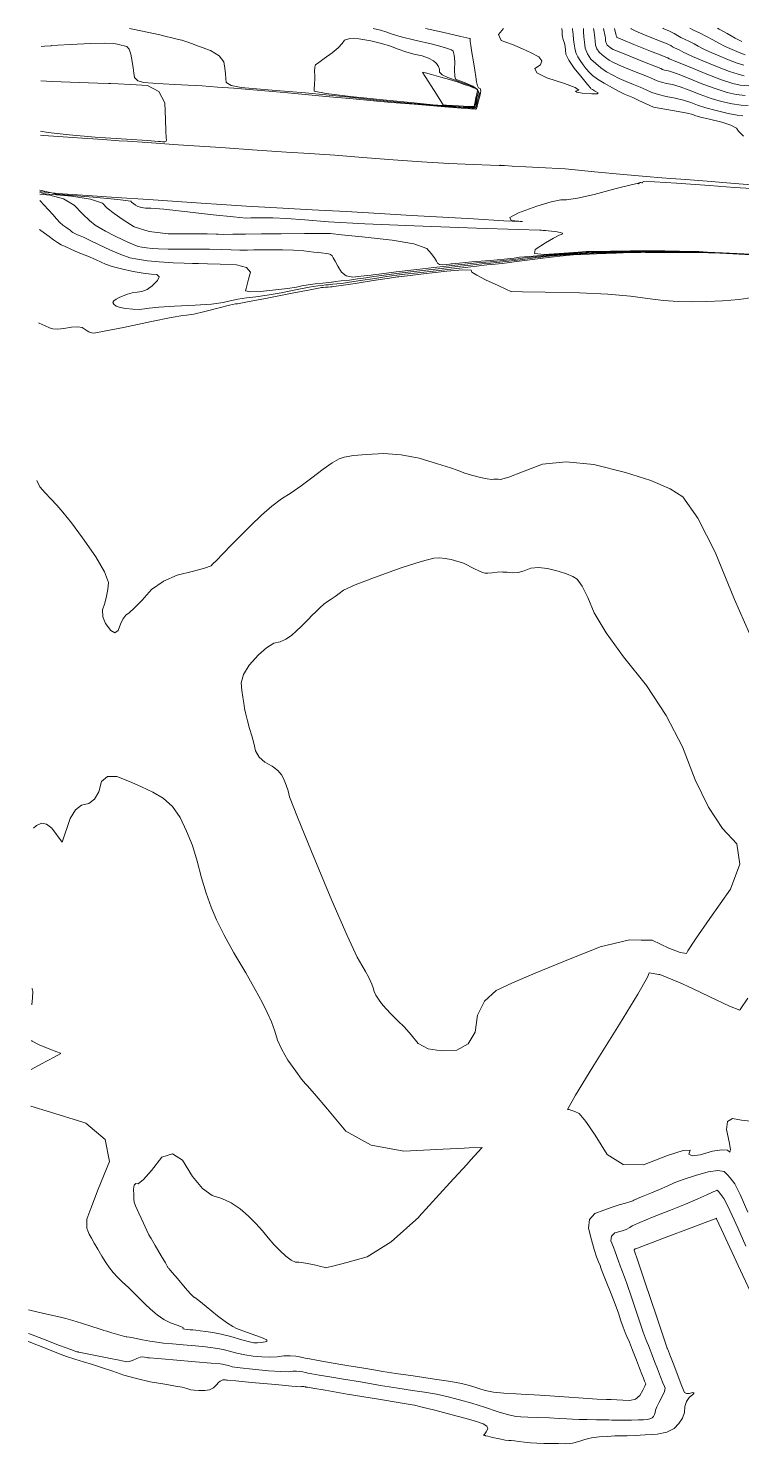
# Model space of a CAD drawing. Header units: inches. Extents: x 1337389 to 1347141, y 407035 to 414577.
# Drawn here: x 1337449 to 1338255, y 412973 to 414573 of the extents above; entities that cross this region are included whole.
import ezdxf

# ---------------------------------------------------------------- set-up
doc = ezdxf.new("R2010")
doc.units = ezdxf.units.IN
doc.header["$MEASUREMENT"] = 0
doc.layers.add('Topo', color=7, linetype='Continuous', lineweight=15, true_color=0x459900)

msp = doc.modelspace()

# ---------------------------------------------------------------- linework, layer by layer
at = {"layer": 'Topo'}
for p, q in [((1337475.1408, 414387.1949, 760), (1337462.1901, 414390.3666, 760)), ((1337510.832, 413336.3779, 730), (1337510.7669, 413336.3981, 730))]:
    msp.add_line(p, q, dxfattribs=at)
for points, elevation in [([(1337463.817, 414552.5324), (1337467.4869, 414552.851), (1337474.9836, 414553.5228), (1337474.9901, 414553.5629), (1337475.0128, 414553.5991), (1337475.0579, 414553.627), (1337475.126, 414553.6461), (1337475.2148, 414553.6551), (1337482.531, 414554.0281), (1337497.0718, 414554.7661), (1337518.8391, 414555.867), (1337534.8841, 414556.298), (1337545.206, 414556.0579), (1337549.8051, 414555.147), (1337553.897, 414554.276), (1337557.4843, 414553.4438), (1337560.563, 414552.6501), (1337563.102, 414549.4329), (1337565.0991, 414543.792), (1337566.5537, 414535.7269), (1337567.703, 414528.667), (1337568.5451, 414522.6121), (1337569.0801, 414517.562), (1337572.8169, 414513.9751), (1337579.7561, 414511.852), (1337589.8981, 414511.194), (1337601.6, 414510.503), (1337614.861, 414509.7789), (1337629.683, 414509.0243), (1337645.692, 414508.0341), (1337662.8859, 414506.808), (1337681.267, 414505.3461), (1337707.7902, 414503.0968), (1337742.453, 414500.061), (1337785.2581, 414496.2371), (1337816.3001, 414493.425), (1337835.582, 414491.627), (1337843.101, 414490.8408), (1337859.6161, 414489.3908), (1337885.1268, 414487.2783), (1337919.6329, 414484.5011), (1337942.7619, 414482.644), (1337954.5159, 414481.705), (1337954.8921, 414481.686), (1337955.2387, 414481.9651), (1337955.5561, 414482.5439), (1337955.8441, 414483.4219), (1337956.0469, 414484.06), (1337956.1659, 414484.457), (1337956.1989, 414484.6129), (1337956.8269, 414486.896), (1337958.0469, 414491.304), (1337959.8611, 414497.8388), (1337960.4637, 414502.4421), (1337959.857, 414505.1139), (1337958.039, 414505.8541), (1337956.5809, 414508.319), (1337955.4829, 414512.5079), (1337954.7458, 414518.421), (1337953.6379, 414525.9762), (1337952.16, 414535.1729), (1337950.311, 414546.0109), (1337949.0839, 414553.7071), (1337948.477, 414558.2621), (1337948.492, 414559.674), (1337948.4309, 414560.6831), (1337948.296, 414561.288), (1337948.086, 414561.4899), (1337937.748, 414563.9517), (1337917.2821, 414568.6731), (1337898.1316, 414573.0429)], 770), ([(1337563.3345, 414572.9011), (1337567.1039, 414572.173), (1337585.291, 414568.5241), (1337597.9131, 414565.812), (1337604.9702, 414564.0389), (1337611.438, 414562.4231), (1337617.3169, 414560.966), (1337622.6067, 414559.6672), (1337630.6829, 414557.067), (1337641.545, 414553.1679), (1337655.1931, 414547.968), (1337664.6841, 414542.05), (1337670.018, 414535.413), (1337671.1949, 414528.0578), (1337672.0179, 414521.699), (1337672.4849, 414516.338), (1337672.5961, 414511.9729), (1337678.3739, 414508.6101), (1337689.8171, 414506.2479), (1337706.9262, 414504.888), (1337724.7171, 414503.4109), (1337743.188, 414501.8161), (1337762.341, 414500.105), (1337785.2629, 414497.9029), (1337811.953, 414495.2101), (1337842.411, 414492.0258), (1337870.356, 414489.2889), (1337895.7858, 414486.999), (1337918.7021, 414485.1542), (1337935.401, 414483.8521), (1337945.8849, 414483.09), (1337950.1519, 414482.8691), (1337953.067, 414482.9379), (1337954.6299, 414483.2938), (1337954.8411, 414483.9399), (1337955.1081, 414484.952), (1337955.4299, 414486.3299), (1337955.8081, 414488.0739), (1337956.5051, 414490.8408), (1337957.522, 414494.633), (1337958.8581, 414499.4471), (1337956.8479, 414503.8389), (1337951.4912, 414507.8081), (1337942.7882, 414511.354), (1337936.619, 414513.843), (1337932.9851, 414515.275), (1337931.8861, 414515.6501), (1337931.1871, 414519.177), (1337930.8869, 414525.8561), (1337930.9881, 414535.6879), (1337930.4541, 414542.8199), (1337929.2851, 414547.254), (1337927.4812, 414548.9879), (1337919.6309, 414551.6621), (1337905.7329, 414555.274), (1337885.789, 414559.8249), (1337870.591, 414563.6131), (1337860.139, 414566.6381), (1337854.434, 414568.9009), (1337846.9619, 414571.1), (1337838.6592, 414573.0177)], 765), ([(1338052.0944, 414573.1081), (1338052.3, 414569.54), (1338052.5789, 414565.704), (1338052.7959, 414563.9659), (1338053.2749, 414561.8062), (1338054.017, 414559.2242), (1338055.021, 414556.2199), (1338055.8019, 414552.6548), (1338056.3589, 414548.5278), (1338056.692, 414543.8401), (1338059.918, 414537.0551), (1338066.0351, 414528.1749), (1338075.0442, 414517.1988), (1338081.1589, 414509.7208), (1338084.3788, 414505.7419), (1338084.7053, 414505.2611), (1338084.9459, 414504.9191), (1338085.1011, 414504.714), (1338085.171, 414504.6479), (1338086.509, 414503.8741), (1338089.116, 414502.392), (1338092.9908, 414500.2021), (1338091.9171, 414499.08), (1338085.8931, 414499.026), (1338074.919, 414500.0389), (1338068.8331, 414501.0819), (1338067.6329, 414502.1541), (1338071.3201, 414503.2562), (1338067.104, 414506.1341), (1338054.987, 414510.7879), (1338034.9671, 414517.2182), (1338023.7919, 414522.8933), (1338021.4631, 414527.8111), (1338027.98, 414531.972), (1338029.4799, 414536.2991), (1338025.9641, 414540.7891), (1338017.431, 414545.4432), (1338007.5349, 414550.1143), (1337996.2739, 414554.8009), (1337983.649, 414559.5049), (1337980.574, 414566.025), (1337986.0529, 414573.0801)], 770), ([(1338257.237, 414451.202), (1338251.574, 414457.0661), (1338249.2501, 414460.3641), (1338243.03, 414463.6659), (1338232.916, 414466.9701), (1338218.9059, 414470.2759), (1338208.7402, 414472.8179), (1338202.4179, 414474.5941), (1338199.9391, 414475.604), (1338193.6579, 414477.0891), (1338183.5761, 414479.049), (1338155.809, 414483.9172), (1338139.156, 414491.6999), (1338132.254, 414494.8301), (1338126.776, 414497.1971), (1338122.722, 414498.8031), (1338116.893, 414501.6389), (1338109.2899, 414505.7071), (1338099.9119, 414511.007), (1338092.4391, 414515.7031), (1338086.8722, 414519.798), (1338083.209, 414523.2909), (1338079.6309, 414527.2929), (1338076.137, 414531.805), (1338072.7262, 414536.828), (1338070.147, 414541.0891), (1338068.3989, 414544.5909), (1338067.4829, 414547.3311), (1338066.653, 414550.918), (1338065.9081, 414555.3501), (1338065.249, 414560.6291), (1338064.7041, 414566.261), (1338064.2709, 414572.246), (1338064.2272, 414573.1133)], 775), ([(1338256.648, 414474.2559), (1338250.024, 414475.039), (1338239.9419, 414477.028), (1338226.4031, 414480.2241), (1338214.9001, 414483.364), (1338205.4331, 414486.449), (1338198.0019, 414489.478), (1338189.6231, 414492.0982), (1338180.297, 414494.309), (1338170.024, 414496.1101), (1338161.121, 414498.27), (1338153.589, 414500.7901), (1338147.427, 414503.67), (1338140.5611, 414506.6829), (1338132.991, 414509.8272), (1338124.716, 414513.1049), (1338116.909, 414516.5841), (1338109.57, 414520.2652), (1338102.698, 414524.147), (1338096.2922, 414528.4759), (1338090.3507, 414533.2519), (1338084.8751, 414538.4742), (1338080.938, 414544.253), (1338078.5391, 414550.5877), (1338077.6789, 414557.481), (1338077.0271, 414563.623), (1338076.5851, 414569.0169), (1338076.3784, 414573.1184)], 780), ([(1338262.7848, 414485.747), (1338254.5282, 414486.1), (1338244.486, 414487.6729), (1338232.659, 414490.4642), (1338220.6469, 414494.0081), (1338208.4491, 414498.304), (1338196.0661, 414503.3521), (1338185.5891, 414507.1071), (1338177.0188, 414509.5681), (1338170.3549, 414510.7369), (1338164.5802, 414512.1379), (1338159.6941, 414513.7732), (1338155.6979, 414515.6408), (1338148.8681, 414518.5359), (1338139.2047, 414522.4578), (1338126.71, 414527.4069), (1338116.9239, 414531.5279), (1338109.8491, 414534.822), (1338105.4851, 414537.2879), (1338101.4159, 414540.0379), (1338097.642, 414543.071), (1338094.1639, 414546.3881), (1338091.6628, 414550.058), (1338090.14, 414554.0831), (1338089.5931, 414558.4599), (1338089.1789, 414562.3618), (1338088.898, 414565.788), (1338088.7501, 414568.7371), (1338087.8525, 414573.1233)], 785), ([(1338259.0332, 414497.161), (1338249.0299, 414498.3169), (1338238.9151, 414500.7041), (1338226.393, 414504.6521), (1338211.465, 414510.1589), (1338194.1289, 414517.2261), (1338181.5539, 414522.1158), (1338173.7401, 414524.828), (1338170.686, 414525.364), (1338168.0389, 414526.006), (1338165.8, 414526.7551), (1338163.969, 414527.611), (1338157.175, 414530.389), (1338145.42, 414535.0878), (1338128.703, 414541.7092), (1338116.9391, 414546.4719), (1338110.129, 414549.3791), (1338108.2709, 414550.429), (1338106.539, 414551.5988), (1338104.9329, 414552.8898), (1338103.453, 414554.302), (1338102.389, 414555.864), (1338101.7401, 414557.577), (1338101.5071, 414559.44), (1338101.331, 414561.1011), (1338101.212, 414562.559), (1338101.1479, 414563.8139), (1338099.0149, 414573.128)], 790), ([(1338263.3019, 414508.191), (1338253.5739, 414508.961), (1338245.171, 414510.9451), (1338232.6121, 414515.103), (1338215.8977, 414521.4362), (1338195.028, 414529.9441), (1338181.003, 414535.68), (1338173.823, 414538.643), (1338173.488, 414538.835), (1338173.142, 414539.0202), (1338172.786, 414539.198), (1338172.4181, 414539.3711), (1338172.0891, 414539.537), (1338171.797, 414539.6979), (1338171.543, 414539.8531), (1338165.0829, 414542.4531), (1338152.418, 414547.4971), (1338133.547, 414554.987), (1338120.8981, 414560.063), (1338114.471, 414562.726), (1338114.2651, 414562.975), (1338114.0319, 414563.4663), (1338113.771, 414564.197), (1338113.483, 414565.1699), (1338111.4682, 414573.1333)], 795), ([(1338258.118, 414519.606), (1338251.4272, 414521.185), (1338241.4269, 414524.4959), (1338228.117, 414529.5392), (1338211.4991, 414536.3128), (1338199.5841, 414541.3079), (1338192.3721, 414544.5221), (1338189.8629, 414545.9559), (1338187.2729, 414547.3428), (1338184.6011, 414548.6821), (1338181.8491, 414549.9741), (1338179.3789, 414551.222), (1338177.1932, 414552.426), (1338175.2899, 414553.587), (1338169.36, 414556.211), (1338159.403, 414560.298), (1338145.4179, 414565.8481), (1338135.7619, 414569.952), (1338130.435, 414572.6102), (1338129.9969, 414573.1411)], 800), ([(1338257.6829, 414531.425), (1338250.241, 414533.8891), (1338240.337, 414537.642), (1338227.9711, 414542.683), (1338218.166, 414546.9361), (1338210.9221, 414550.4011), (1338206.2389, 414553.0781), (1338201.404, 414555.6662), (1338196.417, 414558.165), (1338191.2789, 414560.5761), (1338186.6692, 414562.9058), (1338182.5889, 414565.1542), (1338179.0369, 414567.3201), (1338173.6361, 414569.9677), (1338166.3869, 414573.098), (1338166.2396, 414573.1565)], 805), ([(1338259.056, 414543.2819), (1338252.557, 414545.7449), (1338244.4429, 414549.052), (1338236.7469, 414552.564), (1338229.471, 414556.2802), (1338222.614, 414560.1989), (1338215.5349, 414563.9891), (1338208.2331, 414567.6491), (1338200.7089, 414571.1791), (1338196.7707, 414573.1694)], 810), ([(1338255.3291, 414558.1919), (1338248.021, 414562.1589), (1338238.989, 414567.3209), (1338229.6661, 414572.3121), (1338227.9293, 414573.1826)], 815), ([(1337463.4289, 414513.847), (1337475.946, 414513.073), (1337506.4571, 414512.07), (1337527.7269, 414511.3401), (1337539.755, 414510.8848), (1337542.5421, 414510.7038), (1337550.8091, 414510.257), (1337564.554, 414509.543), (1337583.7791, 414508.5641), (1337596.758, 414501.6883), (1337603.4911, 414488.9151), (1337603.9769, 414470.246), (1337604.456, 414457.033), (1337604.926, 414449.2759), (1337605.3892, 414446.9761), (1337604.8342, 414445.5), (1337603.2599, 414444.8479), (1337600.669, 414445.019), (1337598.6141, 414445.1559), (1337597.0949, 414445.2569), (1337596.1108, 414445.3241), (1337583.73, 414446.1792), (1337559.9519, 414447.8221), (1337524.775, 414450.2532), (1337495.3139, 414452.789), (1337471.566, 414455.4289), (1337462.8561, 414456.7544)], 775), ([(1338275.4419, 414395.4489), (1338247.4681, 414397.7528), (1338216.3971, 414400.2189), (1338192.2921, 414402.098), (1338175.154, 414403.3921), (1338164.982, 414404.0991), (1338147.23, 414405.6179), (1338121.897, 414407.9501), (1338088.9841, 414411.0951), (1338066.9829, 414413.1939), (1338055.8951, 414414.248), (1338055.7189, 414414.258), (1338048.256, 414414.657), (1338033.5041, 414415.446), (1338011.4639, 414416.6239), (1337996.0891, 414417.458), (1337987.3768, 414417.9459), (1337985.3289, 414418.0901), (1337983.8699, 414418.192), (1337982.999, 414418.2529), (1337982.717, 414418.2721), (1337982.3188, 414418.2321), (1337981.8061, 414418.1311), (1337981.1771, 414417.9699), (1337971.369, 414418.303), (1337952.3809, 414419.1299), (1337924.2139, 414420.4518), (1337893.951, 414422.2359), (1337861.5911, 414424.4829), (1337827.134, 414427.1921), (1337795.5348, 414429.5701), (1337766.7929, 414431.6161), (1337740.908, 414433.331), (1337707.56, 414435.56), (1337666.75, 414438.303), (1337618.4771, 414441.5591), (1337583.2561, 414443.9398), (1337561.0901, 414445.446), (1337551.976, 414446.076), (1337533.183, 414447.407), (1337504.712, 414449.4379), (1337466.562, 414452.171), (1337462.8114, 414452.2984)], 770), ([(1338266.3529, 414391.956), (1338247.011, 414393.3689), (1338218.751, 414395.368), (1338181.576, 414397.952), (1338156.6651, 414399.4309), (1338144.0212, 414399.8049), (1338143.6412, 414399.0731), (1338143.085, 414398.666), (1338142.3508, 414398.5831), (1338141.4411, 414398.8241), (1338140.596, 414398.7689), (1338139.817, 414398.4158), (1338139.105, 414397.767), (1338138.6481, 414397.5141), (1338138.4479, 414397.6569), (1338138.5039, 414398.1961), (1338130.227, 414396.34), (1338113.6159, 414392.0901), (1338088.672, 414385.446), (1338069.9259, 414381.117), (1338057.3781, 414379.1041), (1338051.0279, 414379.4069), (1338039.8381, 414377.0809), (1338023.807, 414372.126), (1338002.9362, 414364.5418), (1337993.2967, 414359.123), (1337994.892, 414355.8679), (1338007.721, 414354.779), (1338004.8971, 414354.708), (1337986.422, 414355.656), (1337952.2949, 414357.6231), (1337917.493, 414359.6418), (1337882.014, 414361.7139), (1337845.859, 414363.839), (1337808.4711, 414365.9369), (1337769.8509, 414368.008), (1337729.9989, 414370.0531), (1337695.8349, 414371.9921), (1337667.359, 414373.8261), (1337644.5709, 414375.554), (1337617.155, 414377.4669), (1337585.11, 414379.5649), (1337548.437, 414381.8471), (1337516.017, 414384.0359), (1337487.849, 414386.131), (1337475.1408, 414387.1949)], 765), ([(1337462.0699, 414378.3938), (1337466.8611, 414373.4101), (1337472.04, 414367.821), (1337476.706, 414362.5632), (1337480.8579, 414357.637), (1337484.704, 414353.6148), (1337488.243, 414350.4981), (1337491.4759, 414348.286), (1337494.1729, 414346.3929), (1337496.332, 414344.821), (1337497.9541, 414343.568), (1337499.539, 414342.486), (1337501.0848, 414341.574), (1337502.592, 414340.833), (1337504.8362, 414339.829), (1337507.8138, 414338.5621), (1337511.527, 414337.032), (1337518.439, 414333.8141), (1337528.5509, 414328.9081), (1337541.8609, 414322.3141), (1337553.6509, 414317.301), (1337563.9189, 414313.8692), (1337572.6669, 414312.0169), (1337583.7189, 414310.4451), (1337597.0739, 414309.1531), (1337612.732, 414308.141), (1337625.3179, 414307.4739), (1337634.8309, 414307.1519), (1337641.272, 414307.176), (1337651.6501, 414306.9681), (1337665.964, 414306.527), (1337684.214, 414305.854), (1337695.6361, 414302.833), (1337700.2289, 414297.4659), (1337697.993, 414289.751), (1337696.329, 414283.6621), (1337695.2351, 414279.1981), (1337694.7131, 414276.3599), (1337700.0892, 414275.1199), (1337711.365, 414275.4771), (1337728.5389, 414277.4321), (1337742.1, 414279.147), (1337752.0461, 414280.624), (1337758.3791, 414281.862), (1337765.4978, 414283.0329), (1337773.4029, 414284.139), (1337782.0941, 414285.179), (1337788.19, 414285.8929), (1337791.6931, 414286.2799), (1337792.6001, 414286.3409), (1337796.298, 414286.7459), (1337802.7871, 414287.496), (1337812.0661, 414288.591), (1337821.3079, 414289.7951), (1337830.5109, 414291.1069), (1337839.676, 414292.5279), (1337851.228, 414294.1077), (1337865.1662, 414295.8459), (1337881.492, 414297.743), (1337898.343, 414299.692), (1337915.7199, 414301.6929), (1337933.622, 414303.7472), (1337948.9641, 414305.4239), (1337961.7439, 414306.7221), (1337971.964, 414307.643), (1337985.3749, 414309.084), (1338001.9771, 414311.0439), (1338021.77, 414313.524), (1338038.249, 414315.4199), (1338051.413, 414316.7299), (1338061.2621, 414317.4549), (1338073.5811, 414318.1479), (1338088.3689, 414318.8081), (1338105.627, 414319.435), (1338119.741, 414319.899), (1338130.7111, 414320.2), (1338138.5369, 414320.3379), (1338145.6419, 414320.3761), (1338152.0252, 414320.314), (1338157.6861, 414320.1528), (1338166.968, 414320.039), (1338179.873, 414319.9718), (1338196.3988, 414319.953), (1338210.343, 414319.787), (1338221.7039, 414319.4761), (1338230.4831, 414319.018), (1338241.5869, 414318.45), (1338255.017, 414317.7731), (1338270.773, 414316.9859)], 745), ([(1338264.725, 414317.4433), (1338252.557, 414318.0611), (1338239.5441, 414318.731), (1338225.685, 414319.454), (1338212.4621, 414319.9409), (1338199.875, 414320.191), (1338187.923, 414320.2052), (1338176.8851, 414320.3022), (1338166.7609, 414320.4821), (1338157.5518, 414320.744), (1338147.1691, 414320.8441), (1338135.611, 414320.7821), (1338122.879, 414320.5582), (1338110.2679, 414320.2582), (1338097.7769, 414319.8841), (1338085.4081, 414319.434), (1338071.926, 414318.749), (1338057.3309, 414317.8281), (1338041.6241, 414316.672), (1338026.834, 414315.36), (1338012.9629, 414313.892), (1338000.011, 414312.269), (1337986.2029, 414310.7211), (1337971.5409, 414309.2481), (1337956.0252, 414307.8501), (1337942.503, 414306.5528), (1337930.9751, 414305.3581), (1337921.4421, 414304.2641), (1337907.2131, 414302.62), (1337888.2881, 414300.426), (1337864.667, 414297.682), (1337848.1701, 414295.7361), (1337838.7961, 414294.5889), (1337836.546, 414294.2402), (1337831.9821, 414293.646), (1337825.1028, 414292.806), (1337815.9099, 414291.7221), (1337808.502, 414293.2949), (1337802.8769, 414297.5261), (1337799.0369, 414304.415), (1337796.0031, 414309.76), (1337793.776, 414313.5619), (1337792.354, 414315.82), (1337790.528, 414317.4009), (1337788.298, 414318.3061), (1337785.662, 414318.535), (1337780.1322, 414319.1501), (1337771.7058, 414320.1528), (1337760.3851, 414321.544), (1337748.6521, 414322.444), (1337736.5079, 414322.8539), (1337723.9519, 414322.7751), (1337713.132, 414322.6808), (1337704.0489, 414322.5732), (1337696.702, 414322.45), (1337688.1161, 414322.504), (1337678.2922, 414322.736), (1337667.2279, 414323.144), (1337654.0318, 414323.394), (1337638.7047, 414323.487), (1337621.246, 414323.4219), (1337607.1491, 414323.5369), (1337596.4119, 414323.833), (1337589.0371, 414324.31), (1337582.747, 414324.919), (1337577.5408, 414325.659), (1337573.4209, 414326.5311), (1337566.7431, 414329.0599), (1337557.5071, 414333.246), (1337545.713, 414339.0879), (1337536.3021, 414343.9481), (1337529.2732, 414347.8239), (1337524.627, 414350.7181), (1337518.3771, 414355.926), (1337510.5219, 414363.4488), (1337501.064, 414373.2859), (1337488.7329, 414380.3488), (1337473.5281, 414384.637), (1337462.1421, 414385.5904)], 750), ([(1338263.527, 414317.672), (1338248.6049, 414318.4452), (1338229.6671, 414319.433), (1338214.5821, 414320.094), (1338203.3501, 414320.4291), (1338195.9721, 414320.438), (1338186.801, 414320.565), (1338175.8368, 414320.81), (1338163.08, 414321.174), (1338148.6961, 414321.313), (1338132.6851, 414321.227), (1338115.047, 414320.916), (1338100.7939, 414320.618), (1338089.928, 414320.3331), (1338082.4469, 414320.061), (1338070.2712, 414319.3501), (1338053.4001, 414318.2009), (1338031.8349, 414316.6129), (1338015.4199, 414315.2991), (1338004.157, 414314.26), (1337998.0439, 414313.494), (1337987.0311, 414312.3579), (1337971.1179, 414310.8519), (1337950.305, 414308.9769), (1337936.041, 414307.6821), (1337928.3282, 414306.9681), (1337927.165, 414306.835), (1337924.9091, 414306.5741), (1337921.56, 414306.185), (1337917.1189, 414305.6688), (1337913.8049, 414306.1431), (1337911.618, 414307.607), (1337910.5589, 414310.0601), (1337908.198, 414313.6631), (1337904.535, 414318.4159), (1337899.5709, 414324.3179), (1337884.8721, 414329.44), (1337860.4391, 414333.783), (1337826.27, 414337.3471), (1337803.008, 414339.7638), (1337790.653, 414341.036), (1337789.2039, 414341.162), (1337779.453, 414341.1899), (1337761.4018, 414341.121), (1337735.048, 414340.9539), (1337712.7161, 414340.764), (1337694.406, 414340.5489), (1337680.118, 414340.3101), (1337669.8271, 414340.2399), (1337663.5331, 414340.338), (1337661.2359, 414340.605), (1337651.077, 414340.7949), (1337633.055, 414340.9059), (1337607.1721, 414340.941), (1337585.741, 414343.564), (1337568.7639, 414348.7759), (1337556.2389, 414356.5758), (1337546.1141, 414363.623), (1337538.388, 414369.9161), (1337533.0621, 414375.4561), (1337519.5678, 414379.9821), (1337497.908, 414383.4941), (1337468.0799, 414385.9909), (1337462.1607, 414387.4405)], 755), ([(1337475.1408, 414387.1949), (1337463.9339, 414388.1339), (1337462.1752, 414388.8898)], 765), ([(1338257.667, 414318.1582), (1338233.6478, 414319.411), (1338216.7021, 414320.2471), (1338206.826, 414320.6669), (1338204.022, 414320.6702), (1338196.7182, 414320.8279), (1338184.913, 414321.139), (1338168.607, 414321.6032), (1338150.2222, 414321.781), (1338129.758, 414321.671), (1338107.2149, 414321.2739), (1338091.3212, 414320.977), (1338082.078, 414320.7821), (1338079.4859, 414320.6878), (1338070.3161, 414320.0772), (1338054.571, 414318.95), (1338032.2481, 414317.3059), (1338021.323, 414318.697), (1338021.7942, 414323.123), (1338033.6629, 414330.5841), (1338042.696, 414335.941), (1338048.8949, 414339.1969), (1338052.2593, 414340.349), (1338052.714, 414341.4191), (1338050.2621, 414342.4059), (1338044.9009, 414343.309), (1338040.3179, 414343.9711), (1338036.5119, 414344.391), (1338033.4831, 414344.5688), (1338030.944, 414344.71), (1338028.896, 414344.8141), (1338027.337, 414344.8809), (1338002.8559, 414345.7259), (1337955.4519, 414347.3498), (1337885.125, 414349.7522), (1337829.3971, 414352.1209), (1337788.2681, 414354.4568), (1337761.74, 414356.7609), (1337740.807, 414358.276), (1337725.4709, 414359.0029), (1337715.7319, 414358.941), (1337707.4791, 414358.8712), (1337700.7119, 414358.7909), (1337695.432, 414358.7029), (1337681.1499, 414359.8952), (1337657.867, 414362.366), (1337625.5821, 414366.117), (1337602.123, 414368.6201), (1337587.4901, 414369.8759), (1337581.684, 414369.8839), (1337576.877, 414370.4719), (1337573.068, 414371.6409), (1337570.259, 414373.391), (1337567.9871, 414374.9719), (1337566.2542, 414376.3838), (1337565.0591, 414377.626), (1337550.4041, 414379.615), (1337522.2879, 414382.3501), (1337480.7117, 414385.8309), (1337475.1408, 414387.1949)], 760), ([(1338265.4978, 414317.0949), (1338245.309, 414318.103), (1338230.6171, 414318.8403), (1338221.4211, 414319.304), (1338217.7219, 414319.4971), (1338208.223, 414319.634), (1338192.9229, 414319.715), (1338171.8229, 414319.74), (1338157.052, 414319.776), (1338148.61, 414319.825), (1338146.497, 414319.8851), (1338144.115, 414319.9079), (1338141.4641, 414319.894), (1338138.5429, 414319.842), (1338129.214, 414319.539), (1338113.4761, 414318.986), (1338091.3311, 414318.181), (1338075.2361, 414317.546), (1338065.193, 414317.0818), (1338061.2019, 414316.7881), (1338049.663, 414315.48), (1338030.5769, 414313.157), (1338003.943, 414309.819), (1337984.5471, 414307.4472), (1337972.3871, 414306.0381), (1337967.464, 414305.5949), (1337955.425, 414304.2939), (1337936.2691, 414302.1368), (1337909.9981, 414299.123), (1337889.4731, 414296.7639), (1337874.696, 414295.0591), (1337865.6651, 414294.01), (1337854.2851, 414292.4798), (1337840.555, 414290.4679), (1337824.475, 414287.9739), (1337811.9601, 414286.0999), (1337803.009, 414284.8451), (1337797.6221, 414284.21), (1337793.383, 414283.743), (1337790.292, 414283.4441), (1337788.3489, 414283.314), (1337785.341, 414283.0222), (1337781.268, 414282.5691), (1337776.1291, 414281.9541), (1337766.6519, 414280.3611), (1337752.8351, 414277.791), (1337734.6791, 414274.2431), (1337719.0961, 414271.4809), (1337706.087, 414269.5061), (1337695.6501, 414268.3179), (1337686.0139, 414266.8491), (1337677.1772, 414265.097), (1337669.14, 414263.0641), (1337655.955, 414261.372), (1337637.6231, 414260.0242), (1337614.144, 414259.018), (1337596.8023, 414257.991), (1337585.598, 414256.9429), (1337580.5309, 414255.874), (1337574.4548, 414255.4169), (1337567.368, 414255.571), (1337559.272, 414256.3369), (1337552.9641, 414257.527), (1337548.4471, 414259.143), (1337545.7181, 414261.1831), (1337544.8049, 414263.1539), (1337545.707, 414265.0539), (1337548.423, 414266.8839), (1337551.9391, 414268.7409), (1337556.2551, 414270.623), (1337561.3697, 414272.531), (1337566.631, 414273.9761), (1337572.037, 414274.9561), (1337577.5879, 414275.473), (1337583.2741, 414277.8471), (1337589.095, 414282.0801), (1337595.051, 414288.171), (1337596.8179, 414292.374), (1337594.3949, 414294.689), (1337587.7819, 414295.117), (1337578.9151, 414296.3449), (1337567.7929, 414298.3749), (1337554.4179, 414301.2071), (1337543.9239, 414303.8752), (1337536.3121, 414306.3811), (1337531.5807, 414308.7251), (1337524.8861, 414311.7461), (1337516.227, 414315.446), (1337505.6042, 414319.8229), (1337497.0838, 414323.448), (1337490.6671, 414326.3199), (1337486.354, 414328.4402), (1337481.9311, 414331.0479), (1337477.398, 414334.145), (1337472.757, 414337.729), (1337467.336, 414341.7101), (1337461.7416, 414345.6613)], 740), ([(1337460.6835, 414240.1956), (1337461.483, 414239.8018), (1337468.073, 414236.7541), (1337473.251, 414234.599), (1337477.0151, 414233.3379), (1337482.403, 414233.0381), (1337489.4139, 414233.6992), (1337498.0482, 414235.3208), (1337504.9019, 414235.7151), (1337509.9751, 414234.882), (1337513.268, 414232.821), (1337515.731, 414231.2451), (1337517.3671, 414230.1563), (1337518.1739, 414229.5519), (1337519.3989, 414229.085), (1337521.042, 414228.7539), (1337523.102, 414228.5589), (1337534.9881, 414230.647), (1337556.6989, 414235.0181), (1337588.2348, 414241.672), (1337610.626, 414246.166), (1337623.8741, 414248.501), (1337627.978, 414248.6769), (1337636.1899, 414250.1799), (1337648.51, 414253.01), (1337664.938, 414257.1662), (1337676.553, 414260.0131), (1337683.355, 414261.5492), (1337685.344, 414261.7759), (1337696.663, 414263.88), (1337717.312, 414267.861), (1337747.2909, 414273.7201), (1337767.806, 414277.6899), (1337778.8559, 414279.7689), (1337780.4418, 414279.9591), (1337782.491, 414280.1522), (1337785.0061, 414280.3479), (1337787.9838, 414280.5478), (1337790.4682, 414280.7391), (1337792.4571, 414280.9229), (1337793.951, 414281.1001), (1337802.6121, 414282.4059), (1337818.44, 414284.842), (1337841.4349, 414288.407), (1337857.343, 414290.8518), (1337866.1639, 414292.1748), (1337867.8988, 414292.3761), (1337877.8079, 414293.5151), (1337895.889, 414295.59), (1337922.1451, 414298.602), (1337939.992, 414299.9391), (1337949.4311, 414299.5999), (1337950.4609, 414297.5849), (1337955.9189, 414294.0191), (1337965.806, 414288.8999), (1337980.1219, 414282.2301), (1337989.6861, 414277.7801), (1337994.4992, 414275.5521), (1337994.5611, 414275.546), (1337994.6242, 414275.542), (1337994.6891, 414275.541), (1337994.7551, 414275.543), (1338007.635, 414275.2799), (1338033.3287, 414274.753), (1338071.837, 414273.961), (1338103.915, 414272.496), (1338129.5628, 414270.358), (1338148.7811, 414267.5479), (1338166.8191, 414265.5409), (1338183.6778, 414264.3389), (1338199.356, 414263.9399), (1338216.0579, 414264.168), (1338233.7821, 414265.0221), (1338252.5289, 414266.502), (1338267.1701, 414268.883)], 735), ([(1337601.855, 413948.0708), (1337617.3089, 413954.901), (1337635.6071, 413959.4341), (1337648.3851, 413962.9902), (1337655.6429, 413965.5659), (1337657.3829, 413967.1639), (1337661.837, 413971.61), (1337669.0079, 413978.9049), (1337678.8941, 413989.0482), (1337689.4631, 413999.723), (1337700.7141, 414010.9279), (1337712.6469, 414022.6651), (1337724.2068, 414032.7811), (1337735.3931, 414041.277), (1337746.205, 414048.1523), (1337757.6079, 414056.0039), (1337769.602, 414064.8319), (1337782.1871, 414074.6362), (1337792.486, 414081.844), (1337800.499, 414086.4577), (1337806.227, 414088.4749), (1337816.508, 414090.1509), (1337831.342, 414091.484), (1337850.729, 414092.475), (1337870.5858, 414091.051), (1337890.911, 414087.21), (1337911.7051, 414080.9528), (1337926.4011, 414076.3489), (1337934.9979, 414073.397), (1337937.4972, 414072.0971), (1337942.517, 414070.327), (1337950.056, 414068.086), (1337960.1149, 414065.375), (1337967.6529, 414063.687), (1337972.669, 414063.0222), (1337975.164, 414063.38), (1337977.6949, 414063.5112), (1337980.2601, 414063.416), (1337982.8601, 414063.093), (1337992.029, 414065.8169), (1338007.7661, 414071.5871), (1338030.0711, 414080.4029), (1338056.8781, 414083.232), (1338088.187, 414080.0751), (1338123.998, 414070.9311), (1338152.7189, 414061.7649), (1338174.3511, 414052.5771), (1338188.8919, 414043.3659), (1338205.8593, 414019.4608), (1338225.25, 413980.861), (1338247.0668, 413927.5669), (1338264.073, 413888.999)], 730), ([(1337458.896, 414062.0229), (1337462.1079, 414054.7552), (1337468.1181, 414048.1849), (1337474.474, 414041.2418), (1337481.1779, 414033.9248), (1337488.2289, 414026.2359), (1337497.9321, 414013.9508), (1337510.2879, 413997.072), (1337525.2948, 413975.5989), (1337535.0751, 413958.7359), (1337539.625, 413946.483), (1337538.9483, 413938.8408), (1337537.619, 413931.1481), (1337535.64, 413923.4051), (1337533.011, 413915.611), (1337533.2412, 413907.859), (1337536.328, 413900.1481), (1337542.2751, 413892.479), (1337547.0679, 413889.823), (1337550.7069, 413892.1801), (1337553.194, 413899.55), (1337556.0993, 413905.3471), (1337559.4239, 413909.5691), (1337563.168, 413912.2168), (1337569.2309, 413917.9279), (1337577.6122, 413926.7001), (1337588.3121, 413938.5329), (1337601.5439, 413947.934), (1337601.855, 413948.0708)], 730), ([(1337962.977, 413470.1089), (1337956.682, 413457.6201), (1337953.9951, 413438.2369), (1337946.2631, 413425.01), (1337933.4869, 413417.938), (1337915.6659, 413417.023), (1337901.1248, 413419.5761), (1337889.863, 413425.599), (1337881.8811, 413435.092), (1337874.0979, 413443.7509), (1337866.5128, 413451.5779), (1337859.1261, 413458.5711), (1337853.034, 413464.874), (1337848.2371, 413470.488), (1337844.736, 413475.412), (1337842.0081, 413480.022), (1337840.051, 413484.3191), (1337838.866, 413488.3039), (1337837.3681, 413492.3941), (1337835.5561, 413496.5901), (1337833.4311, 413500.891), (1337830.2411, 413506.7459), (1337825.9871, 413514.1561), (1337820.668, 413523.1188), (1337809.4211, 413547.4919), (1337792.246, 413587.2741), (1337769.1421, 413642.4671), (1337753.169, 413681.4931), (1337744.327, 413704.3551), (1337742.616, 413711.05), (1337740.6101, 413717.3479), (1337738.3089, 413723.2479), (1337735.7133, 413728.7501), (1337731.1979, 413733.9469), (1337724.7628, 413738.8381), (1337716.4081, 413743.4242), (1337710.1279, 413749.297), (1337705.922, 413756.4581), (1337703.7908, 413764.9071), (1337701.5602, 413773.3269), (1337699.231, 413781.717), (1337696.8021, 413790.079), (1337694.8722, 413797.6069), (1337693.44, 413804.301), (1337692.507, 413810.1609), (1337691.5477, 413816.938), (1337690.5642, 413824.6322), (1337689.5539, 413833.2419), (1337692.328, 413842.795), (1337698.8859, 413853.29), (1337709.226, 413864.7261), (1337718.451, 413872.9281), (1337726.559, 413877.8949), (1337733.5501, 413879.628), (1337740.1641, 413882.576), (1337746.399, 413886.74), (1337752.2558, 413892.1208), (1337757.42, 413896.9998), (1337761.8901, 413901.377), (1337765.6679, 413905.2528), (1337769.706, 413909.3319), (1337774.0049, 413913.6132), (1337778.5649, 413918.098), (1337782.9819, 413921.9641), (1337787.256, 413925.21), (1337791.388, 413927.8371), (1337795.745, 413930.837), (1337800.3279, 413934.21), (1337805.1369, 413937.9559), (1337818.4531, 413944.0159), (1337840.276, 413952.3878), (1337870.6068, 413963.0731), (1337892.963, 413970.3061), (1337907.3439, 413974.086), (1337913.7491, 413974.4131), (1337920.309, 413973.9421), (1337927.0249, 413972.6731), (1337940.765, 413968.539)], 725), ([(1337940.765, 413968.539), (1337953.2647, 413962.038), (1337958.3349, 413959.6271), (1337962.225, 413958.057), (1337964.934, 413957.327), (1337968.6001, 413957.11)], 725), ([(1337985.2537, 413958.4798), (1337990.3671, 413958.29), (1337996.225, 413957.5639), (1338002.5879, 413958.0501), (1338009.4531, 413959.75), (1338016.823, 413962.6629), (1338025.6789, 413963.598), (1338036.0241, 413962.5539), (1338047.8549, 413959.5331), (1338057.3439, 413956.5049), (1338064.4911, 413953.47), (1338069.2948, 413950.4269), (1338074.901, 413942.5291), (1338081.3069, 413929.7759), (1338088.5151, 413912.1679), (1338102.0099, 413889.7071), (1338121.791, 413862.3939), (1338147.859, 413830.228), (1338170.056, 413796.354), (1338188.3829, 413760.7729), (1338202.839, 413723.4837), (1338217.9221, 413692.7718), (1338233.631, 413668.639), (1338249.9669, 413651.0831), (1338253.011, 413628.2231), (1338242.7628, 413600.0598), (1338219.222, 413566.592), (1338203.0761, 413543.29), (1338194.3261, 413530.155), (1338192.97, 413527.1859), (1338185.8419, 413528.1821), (1338172.9429, 413533.1421), (1338154.271, 413542.066), (1338141.6641, 413542.3391)], 725), ([(1337968.6001, 413957.11), (1337973.2649, 413957.4029), (1337978.8859, 413958.2101), (1337984.5871, 413958.505), (1337985.2537, 413958.4798)], 725), ([(1337454.9501, 413668.7146), (1337458.216, 413671.8249), (1337464.013, 413674.3481), (1337469.8179, 413673.3818), (1337475.6309, 413668.928), (1337487.271, 413653.043), (1337496.4669, 413679.9519), (1337502.2769, 413689.4601), (1337509.299, 413695.0229), (1337517.5341, 413696.6391), (1337524.053, 413701.5901), (1337528.8541, 413709.876), (1337531.9381, 413721.4968), (1337538.7531, 413727.3429), (1337549.2959, 413727.4131), (1337563.5698, 413721.708), (1337569.4862, 413719.0841)], 730), ([(1337569.4862, 413719.0841), (1337577.0519, 413715.7271), (1337589.7422, 413709.471), (1337601.641, 413702.9399), (1337611.9958, 413693.4532), (1337620.805, 413681.0111), (1337628.07, 413665.6141), (1337634.5102, 413649.1021), (1337640.1239, 413631.478), (1337644.9129, 413612.7391), (1337650.121, 413595.431), (1337655.7489, 413579.552), (1337661.7969, 413565.1037), (1337670.3309, 413547.8851), (1337681.3509, 413527.8951), (1337694.858, 413505.1341), (1337705.6609, 413486.319), (1337713.762, 413471.4499), (1337719.1591, 413460.5269), (1337723.7598, 413449.872), (1337727.5651, 413439.485), (1337730.573, 413429.3682), (1337735.5411, 413418.455), (1337742.4709, 413406.7469), (1337751.3621, 413394.2439), (1337757.9511, 413385.281), (1337762.2401, 413379.859), (1337764.2281, 413377.9768), (1337772.5161, 413368.4409), (1337787.1051, 413351.2521), (1337807.9949, 413326.41), (1337836.7529, 413310.6098), (1337873.3819, 413303.8542), (1337917.88, 413306.1409), (1337941.512, 413307.1829)], 730), ([(1338141.6641, 413542.3391), (1338128.391, 413542.6261), (1338095.3029, 413534.823), (1338055.007, 413518.6571), (1338021.993, 413505.047), (1337996.263, 413493.995), (1337977.8171, 413485.4991), (1337964.6229, 413473.3741), (1337962.977, 413470.1089)], 725), ([(1338161.5711, 413503.4661), (1338150.61, 413505.359), (1338149.027, 413500.5179), (1338137.9038, 413481.189), (1338117.2391, 413447.3701), (1338087.0338, 413399.062), (1338067.497, 413366.835), (1338058.626, 413350.6901), (1338060.423, 413350.6271), (1338063.174, 413349.8598), (1338066.881, 413348.389), (1338071.5432, 413346.216), (1338079.178, 413337.3991), (1338089.7869, 413321.941), (1338103.3689, 413299.84), (1338121.502, 413288.6228), (1338144.1868, 413288.2901), (1338171.422, 413298.8401), (1338189.0499, 413304.3279), (1338197.0719, 413304.754), (1338195.486, 413300.118), (1338199.191, 413298.367), (1338208.1852, 413299.5011), (1338222.4688, 413303.519), (1338232.8441, 413305.3519), (1338239.3109, 413304.9989), (1338241.8691, 413302.461), (1338242.5118, 413305.4989), (1338241.2411, 413314.115), (1338238.0549, 413328.308), (1338239.285, 413337.141), (1338244.9322, 413340.6139), (1338254.996, 413338.7269), (1338275.8531, 413336.4402)], 730), ([(1338198.8061, 413487.9209), (1338185.707, 413494.182), (1338162.8371, 413503.2469), (1338161.5711, 413503.4661)], 730), ([(1337453.1344, 413487.7303), (1337453.5099, 413487.3139), (1337454.043, 413484.0909), (1337453.7459, 413477.021), (1337452.9496, 413469.3065)], 735), ([(1338262.387, 413476.506), (1338253.451, 413463.712), (1338253.0929, 413462.9289), (1338241.683, 413467.746), (1338219.221, 413478.1641), (1338198.8061, 413487.9209)], 730), ([(1337452.5423, 413428.7066), (1337453.523, 413427.9161), (1337461.4909, 413423.88), (1337473.276, 413419.155), (1337481.2161, 413415.9828), (1337485.31, 413414.365), (1337485.5581, 413414.3), (1337485.725, 413414.2422), (1337485.813, 413414.1901), (1337485.821, 413414.1451), (1337485.82, 413414.1059), (1337485.7886, 413414.0845), (1337478.516, 413410.1389), (1337464, 413402.2641), (1337452.2128, 413395.8686)], 735), ([(1337510.7669, 413336.3981), (1337474.2509, 413347.7551), (1337451.7987, 413354.5921)], 730), ([(1337890.5489, 413229.441), (1337890.31, 413229.179), (1337859.104, 413201.3031), (1337832.01, 413184.1669), (1337809.0261, 413177.7731), (1337793.2049, 413173.695), (1337784.546, 413171.933), (1337783.0501, 413172.4881), (1337779.5443, 413173.428), (1337774.0291, 413174.754), (1337766.503, 413176.465), (1337760.16, 413177.623), (1337754.998, 413178.2259), (1337751.018, 413178.276), (1337746.08, 413180.479), (1337740.1821, 413184.835), (1337733.3261, 413191.3439), (1337726.647, 413198.3289), (1337720.1439, 413205.7901), (1337713.8178, 413213.726), (1337706.4149, 413221.843), (1337697.9349, 413230.141), (1337688.3771, 413238.619), (1337678.364, 413245.324), (1337667.897, 413250.2559), (1337656.9758, 413253.415), (1337645.9321, 413261.673), (1337634.764, 413275.0321), (1337623.474, 413293.4919), (1337611.9461, 413300.756), (1337600.18, 413296.8248), (1337588.1779, 413281.6991), (1337579.2369, 413271.734), (1337573.356, 413266.932), (1337570.5371, 413267.292), (1337568.7619, 413265.227), (1337568.032, 413260.7382), (1337568.3469, 413253.8241), (1337568.539, 413249.0481), (1337568.6101, 413246.4111), (1337568.5589, 413245.9121), (1337570.305, 413241.703), (1337573.85, 413233.783), (1337579.1932, 413222.1519), (1337582.8779, 413214.1851), (1337584.9049, 413209.8829), (1337585.2748, 413209.245), (1337587.8111, 413204.9429), (1337592.5151, 413196.9789), (1337599.3859, 413185.3509), (1337604.0531, 413177.3809), (1337606.517, 413173.0702), (1337606.7761, 413172.418), (1337607.178, 413171.7681), (1337607.723, 413171.1199), (1337608.4108, 413170.4751), (1337611.776, 413166.6329), (1337617.8161, 413159.594), (1337626.5321, 413149.3581), (1337632.4721, 413142.4679), (1337635.638, 413138.923), (1337636.0279, 413138.724), (1337636.4209, 413138.5569), (1337636.8179, 413138.422), (1337637.218, 413138.3201), (1337641.7109, 413134.8171), (1337650.2972, 413127.9141), (1337662.9761, 413117.61), (1337672.905, 413110.0779), (1337680.085, 413105.3158), (1337684.514, 413103.325), (1337691.429, 413100.6401), (1337700.828, 413097.2611), (1337712.7121, 413093.1878), (1337718.624, 413090.2088), (1337718.5619, 413088.325), (1337712.527, 413087.5348), (1337708.072, 413087.048), (1337705.1971, 413086.8639), (1337703.901, 413086.9839), (1337698.9153, 413088.213), (1337690.2369, 413090.5526), (1337677.8691, 413094.0029), (1337666.9791, 413096.6931), (1337657.569, 413098.623), (1337649.6378, 413099.794), (1337643.2462, 413100.6659), (1337638.3921, 413101.239), (1337635.0761, 413101.512), (1337631.9021, 413101.812), (1337628.8699, 413102.1379), (1337625.9781, 413102.4899), (1337624.2812, 413102.9199), (1337623.778, 413103.4279), (1337624.4678, 413104.0131), (1337622.3521, 413105.2511), (1337617.4311, 413107.1399), (1337609.7039, 413109.6819), (1337602.12, 413113.494), (1337594.6791, 413118.577), (1337587.3821, 413124.9301), (1337581.1972, 413130.5869), (1337576.1228, 413135.548), (1337572.1621, 413139.8129), (1337567.4089, 413144.5991), (1337561.8659, 413149.907), (1337555.5311, 413155.7362), (1337549.9331, 413161.3168), (1337545.0709, 413166.6509), (1337540.9459, 413171.736), (1337536.6531, 413177.791), (1337532.1921, 413184.8169), (1337527.5629, 413192.8131), (1337523.6628, 413199.6699), (1337520.4921, 413205.3901), (1337518.0501, 413209.9711), (1337516.3651, 413213.7511), (1337515.436, 413216.7299), (1337515.263, 413218.9069), (1337515.186, 413221.3041), (1337515.2042, 413223.92), (1337515.318, 413226.757), (1337519.637, 413239.0349), (1337528.162, 413260.7519), (1337540.8919, 413291.91), (1337536.1511, 413316.797), (1337513.937, 413335.4119), (1337510.832, 413336.3779)], 730), ([(1337941.512, 413307.1829), (1337947.386, 413307.442), (1337961.9, 413307.7561), (1337961.4211, 413307.0852), (1337949.3299, 413293.7649), (1337944.5141, 413288.4891)], 730), ([(1337944.5141, 413288.4891), (1337925.6259, 413267.7958), (1337890.5489, 413229.441)], 730), ([(1337449.4891, 413124.3745), (1337451.0181, 413123.8981), (1337465.2441, 413120.5369), (1337476.7329, 413117.863), (1337485.4869, 413115.8769), (1337491.5038, 413114.577), (1337499.435, 413112.3941), (1337509.2801, 413109.3289), (1337521.0382, 413105.3809), (1337529.171, 413102.691), (1337533.6781, 413101.26), (1337534.5591, 413101.086), (1337537.7962, 413100.1449), (1337543.3879, 413098.4359), (1337551.3349, 413095.9601), (1337556.797, 413094.388), (1337559.776, 413093.7191), (1337560.2701, 413093.954), (1337563.476, 413093.49), (1337569.3929, 413092.329), (1337578.0207, 413090.4689), (1337586.3429, 413088.915), (1337594.3611, 413087.6691), (1337602.0731, 413086.729), (1337611.9449, 413085.7129), (1337623.979, 413084.6191), (1337638.172, 413083.4481), (1337649.4101, 413082.406), (1337657.6908, 413081.491), (1337663.0159, 413080.7051), (1337669.335, 413079.409), (1337676.6469, 413077.6031), (1337684.9521, 413075.2861), (1337693.7691, 413073.4391), (1337703.0979, 413072.062), (1337712.939, 413071.154), (1337722.017, 413070.879), (1337730.331, 413071.2351), (1337737.8818, 413072.224), (1337744.9049, 413072.4691), (1337751.3989, 413071.9701), (1337757.364, 413070.7278), (1337761.943, 413069.7741), (1337765.1358, 413069.1101), (1337766.9421, 413068.734), (1337774.8821, 413067.3369), (1337788.9559, 413064.9209), (1337809.164, 413061.4853), (1337826.0261, 413058.6221), (1337839.541, 413056.331), (1337849.7089, 413054.6141), (1337864.5509, 413052.3369), (1337884.0691, 413049.5019), (1337908.2601, 413046.107), (1337926.449, 413043.307), (1337938.6339, 413041.103), (1337944.817, 413039.4929), (1337951.3411, 413037.6221), (1337958.2091, 413035.4901), (1337965.419, 413033.0978), (1337974.871, 413031.2462), (1337986.5641, 413029.937), (1338000.498, 413029.168), (1338011.902, 413028.572), (1338020.7769, 413028.146), (1338027.122, 413027.893), (1338038.462, 413027.194), (1338054.7961, 413026.0511), (1338076.124, 413024.4628), (1338092.093, 413023.3958), (1338102.703, 413022.8512), (1338107.9529, 413022.827), (1338114.0681, 413022.639), (1338121.049, 413022.2879), (1338128.894, 413021.7742), (1338135.2909, 413023.4709), (1338140.2386, 413027.3789), (1338143.739, 413033.4979), (1338145.9359, 413037.8959), (1338146.8301, 413040.5719), (1338146.422, 413041.527), (1338145.5561, 413043.694), (1338144.2309, 413047.073), (1338142.4489, 413051.663), (1338139.8139, 413058.4589), (1338136.326, 413067.46), (1338131.984, 413078.6652), (1338128.424, 413087.623), (1338125.6462, 413094.333), (1338123.6491, 413098.7961), (1338121.3649, 413104.6221), (1338118.792, 413111.8112), (1338115.9309, 413120.3641), (1338112.203, 413130.62), (1338107.6071, 413142.5779), (1338102.144, 413156.2388), (1338098.4159, 413165.643), (1338096.4249, 413170.791), (1338096.169, 413171.683), (1338095.211, 413174.248), (1338093.548, 413178.486), (1338091.1826, 413184.3971), (1338088.4989, 413192.699), (1338085.4971, 413203.392), (1338082.1771, 413216.477), (1338083.4288, 413226.469), (1338089.2519, 413233.3681), (1338099.648, 413237.174), (1338108.8882, 413240.3431), (1338116.9741, 413242.8739), (1338123.904, 413244.768), (1338128.954, 413246.326), (1338132.1229, 413247.5469), (1338133.4111, 413248.432), (1338137.377, 413250.24), (1338144.0212, 413252.97), (1338153.3409, 413256.6239), (1338162.4148, 413260.3689), (1338171.241, 413264.2051), (1338179.819, 413268.1312), (1338190.39, 413272.113), (1338202.9529, 413276.1522), (1338217.5081, 413280.2471), (1338228.3631, 413281.7959), (1338235.5201, 413280.8), (1338238.977, 413277.2581), (1338242.1461, 413273.711), (1338245.0281, 413270.1588), (1338247.623, 413266.601), (1338253.418, 413254.8419), (1338262.4141, 413234.8822)], 725), ([(1338260.04, 413196.3712), (1338250.7909, 413216.9218), (1338244.642, 413231.119), (1338239.383, 413242.1729), (1338235.014, 413250.0859), (1338231.5359, 413254.856), (1338229.053, 413257.995), (1338227.5652, 413259.503), (1338227.0731, 413259.38), (1338223.243, 413257.6961), (1338216.075, 413254.4489), (1338205.5701, 413249.6411), (1338191.8269, 413243.7939), (1338174.847, 413236.9082), (1338154.63, 413228.9821), (1338140.221, 413223.059), (1338131.619, 413219.1381), (1338128.8242, 413217.2191), (1338124.5882, 413215.291), (1338118.9099, 413213.354), (1338111.7909, 413211.4089), (1338107.9938, 413207.74), (1338107.52, 413202.347), (1338110.3679, 413195.231), (1338112.492, 413189.6992), (1338113.8928, 413185.75), (1338114.5701, 413183.3858), (1338115.9393, 413179.514), (1338118.0009, 413174.1351), (1338120.7549, 413167.2479), (1338125.1201, 413155.0979), (1338131.0941, 413137.686), (1338138.678, 413115.0101), (1338144.093, 413099.09), (1338147.34, 413089.926), (1338148.4182, 413087.517), (1338149.9169, 413083.8951), (1338151.839, 413079.06), (1338154.182, 413073.0121), (1338156.9321, 413065.9191), (1338160.0899, 413057.781), (1338163.654, 413048.5992), (1338166.303, 413041.8399), (1338168.0351, 413037.506), (1338168.8519, 413035.5961), (1338168.1008, 413032.059), (1338165.784, 413026.8941), (1338161.8991, 413020.1017), (1338159.233, 413014.7028), (1338157.7858, 413010.698), (1338157.5569, 413008.085), (1338156.8621, 413005.7858), (1338155.7, 413003.8009), (1338154.0731, 413002.128), (1338151.6501, 413000.9349), (1338148.4319, 413000.221), (1338144.4191, 412999.9849), (1338138.5721, 412999.788), (1338130.89, 412999.627), (1338121.375, 412999.505), (1338113.89, 412999.4981), (1338108.437, 412999.6062), (1338105.0151, 412999.8311), (1338099.234, 412999.9959), (1338091.093, 413000.103), (1338080.5918, 413000.1522), (1338071.5341, 413000.3369), (1338063.921, 413000.659), (1338057.7512, 413001.118), (1338049.121, 413001.6048), (1338038.0302, 413002.12), (1338024.4781, 413002.6618), (1338013.6881, 413003.1199), (1338005.6599, 413003.494), (1338000.3951, 413003.7849), (1337991.8227, 413005.6579), (1337979.9429, 413009.1149), (1337964.757, 413014.1541), (1337950.292, 413018.6441), (1337936.5488, 413022.585), (1337923.5279, 413025.9751), (1337910.3401, 413028.8679), (1337896.9831, 413031.263), (1337883.4591, 413033.1611), (1337866.8671, 413035.7059), (1337847.207, 413038.8969), (1337824.4801, 413042.7359), (1337805.3671, 413045.9689), (1337789.8689, 413048.596), (1337777.985, 413050.6161), (1337769.708, 413052.0369), (1337765.0389, 413052.8578), (1337763.9769, 413053.08), (1337762.099, 413053.4709), (1337759.4061, 413054.0309), (1337755.8978, 413054.7621), (1337752.0789, 413055.0549), (1337747.9501, 413054.911), (1337743.509, 413054.3289), (1337734.42, 413054.5071), (1337720.6821, 413055.4441), (1337702.295, 413057.14), (1337688.6229, 413058.665), (1337679.6659, 413060.0189), (1337675.4251, 413061.2019), (1337671.69, 413062.1252), (1337668.4628, 413062.787), (1337665.7439, 413063.189), (1337655.573, 413064.1449), (1337637.952, 413065.6579), (1337612.8809, 413067.7262), (1337595.572, 413069.1768), (1337586.026, 413070.0109), (1337584.2429, 413070.2281), (1337582.389, 413070.5161), (1337580.4639, 413070.8759), (1337578.4689, 413071.3061), (1337575.528, 413070.827), (1337571.643, 413069.4411), (1337566.812, 413067.146), (1337563.0349, 413065.789), (1337560.3132, 413065.3709), (1337558.646, 413065.8902), (1337551.8979, 413067.347), (1337540.0709, 413069.7401), (1337523.1649, 413073.0708), (1337511.8249, 413075.315), (1337506.051, 413076.4711), (1337505.843, 413076.5409), (1337505.4029, 413076.6531), (1337504.731, 413076.806), (1337503.827, 413077.001), (1337497.0939, 413079.437), (1337484.529, 413084.112), (1337466.1351, 413091.0259), (1337451.459, 413096.6128), (1337449.2193, 413097.4831)], 720), ([(1338275.8249, 413121.9369), (1338251.4481, 413174.4148), (1338235.1619, 413209.477), (1338226.9692, 413227.1241), (1338226.869, 413227.3549), (1338226.7828, 413227.5359), (1338226.7121, 413227.6649), (1338226.6549, 413227.743), (1338226.5687, 413227.7829), (1338226.453, 413227.7849), (1338226.3082, 413227.7489), (1338216.8499, 413224.184), (1338198.078, 413217.0911), (1338169.9942, 413206.4689), (1338150.4059, 413199.049), (1338139.315, 413194.8309), (1338136.7211, 413193.8141), (1338134.945, 413193.1039), (1338133.987, 413192.701), (1338133.8482, 413192.606), (1338133.7669, 413192.501), (1338133.744, 413192.3879), (1338133.779, 413192.266), (1338133.8171, 413192.147), (1338133.8591, 413192.0309), (1338133.904, 413191.9179), (1338138.0359, 413179.5769), (1338146.2559, 413155.0081), (1338158.5641, 413118.2091), (1338166.8219, 413093.559), (1338171.0301, 413081.056), (1338171.189, 413080.701), (1338171.4099, 413080.1669), (1338171.6931, 413079.455), (1338172.0378, 413078.5638), (1338174.0511, 413073.3782), (1338177.7301, 413063.8989), (1338183.0767, 413050.1251), (1338187.0239, 413040.0468), (1338189.5711, 413033.666), (1338190.7191, 413030.9821), (1338192.8788, 413029.6341), (1338196.0499, 413029.6241), (1338200.233, 413030.9519), (1338201.6101, 413030.654), (1338200.18, 413028.7309), (1338195.944, 413025.182), (1338192.9239, 413020.5791), (1338191.1197, 413014.922), (1338190.5311, 413008.21), (1338188.3, 413001.8461), (1338184.427, 412995.831), (1338178.9109, 412990.1629), (1338170.7, 412986.119), (1338159.795, 412983.698), (1338146.194, 412982.9001), (1338134.942, 412982.3399), (1338126.037, 412982.0181), (1338119.4801, 412981.9331), (1338111.99, 412981.6751), (1338103.5661, 412981.242), (1338094.2102, 412980.6359), (1338085.7311, 412979.4381), (1338078.129, 412977.6479), (1338071.405, 412975.2662), (1338064.157, 412973.7071), (1338056.386, 412972.969), (1338048.0897, 412973.053), (1338039.9188, 412973.1551), (1338031.872, 412973.2738), (1338023.9491, 412973.4117), (1338016.568, 412973.8472), (1338009.7291, 412974.579), (1338003.4319, 412975.6081), (1337998.4, 412976.2759), (1337994.632, 412976.5839), (1337992.129, 412976.5311), (1337987.8249, 412977.108), (1337981.7201, 412978.314), (1337973.814, 412980.1511), (1337968.482, 412981.3901), (1337965.725, 412982.0308), (1337965.543, 412982.0749), (1337965.1411, 412982.1808), (1337964.521, 412982.3502), (1337963.6811, 412982.583), (1337963.33, 412982.7779), (1337963.4671, 412982.9351), (1337964.092, 412983.056), (1337965.149, 412984.2381), (1337966.64, 412986.481), (1337968.5629, 412989.785), (1337967.3631, 412992.812), (1337963.0391, 412995.562), (1337955.5898, 412998.033), (1337944.0049, 413001.405), (1337928.2819, 413005.676), (1337908.4229, 413010.8472), (1337894.2301, 413014.4279), (1337885.7061, 413016.4191), (1337882.8491, 413016.82), (1337869.183, 413019.0741), (1337844.7061, 413023.1811), (1337809.419, 413029.1411), (1337784.7082, 413033.3159), (1337770.573, 413035.7059), (1337767.0129, 413036.3121), (1337764.5341, 413036.737), (1337763.1362, 413036.9831), (1337762.818, 413037.0489), (1337762.2549, 413037.1668), (1337761.4489, 413037.3351), (1337760.3982, 413037.5529), (1337759.254, 413037.6409), (1337758.0171, 413037.598), (1337756.6868, 413037.424), (1337746.8229, 413038.1362), (1337728.424, 413039.734), (1337701.491, 413042.2191), (1337683.477, 413043.8911), (1337674.3812, 413044.7529), (1337674.203, 413044.8021), (1337674.0459, 413044.8411), (1337673.91, 413044.869), (1337673.7961, 413044.886), (1337673.163, 413044.9429), (1337672.011, 413045.0399), (1337670.3402, 413045.1781), (1337668.7959, 413044.9989), (1337667.379, 413044.502), (1337666.089, 413043.6889), (1337664.1659, 413042.034), (1337661.6099, 413039.537), (1337658.4211, 413036.1969), (1337654.0512, 413034.012), (1337648.4969, 413032.9802), (1337641.7621, 413033.1021), (1337636.5179, 413033.4251), (1337632.7649, 413033.9501), (1337630.505, 413034.677), (1337628.1139, 413035.379), (1337625.5922, 413036.0562), (1337622.94, 413036.7089), (1337615.5661, 413038.098), (1337603.4702, 413040.2251), (1337586.653, 413043.089), (1337571.241, 413046.494), (1337557.2349, 413050.441), (1337544.636, 413054.9289), (1337532.7969, 413058.9152), (1337521.718, 413062.399), (1337511.4, 413065.3809), (1337501.5769, 413068.476), (1337492.2511, 413071.6831), (1337483.4209, 413075.0029), (1337469.3519, 413080.5263), (1337450.0449, 413088.253), (1337449.1304, 413088.623)], 715)]:
    msp.add_lwpolyline(points, dxfattribs=dict(at, elevation=elevation))
for points, elevation in [([(1337956.137, 414494.866), (1337954.6949, 414488.203), (1337954.1691, 414485.8441), (1337953.8389, 414484.458), (1337953.703, 414484.0451), (1337950.8939, 414483.9099), (1337945.4112, 414484.0531), (1337937.2539, 414484.475), (1337928.04, 414485.0599), (1337917.7711, 414485.8079), (1337906.4451, 414486.719), (1337885.212, 414488.757), (1337854.0739, 414491.921), (1337813.0281, 414496.212), (1337785.6861, 414499.614), (1337772.0461, 414502.1278), (1337772.1091, 414503.7541), (1337772.2341, 414505.8299), (1337772.4208, 414508.3542), (1337772.671, 414511.328), (1337772.792, 414515.0779), (1337772.7849, 414519.606), (1337772.649, 414524.9101), (1337772.7782, 414528.7382), (1337773.171, 414531.0898), (1337773.8281, 414531.967), (1337777.2539, 414534.656), (1337783.4471, 414539.1561), (1337792.408, 414545.4689), (1337799.2199, 414551.038), (1337803.8819, 414555.864), (1337806.3951, 414559.9471), (1337812.618, 414561.8131), (1337822.5532, 414561.463), (1337836.1989, 414558.8959), (1337848.158, 414556.05), (1337858.4279, 414552.9248), (1337867.011, 414549.521), (1337875.8321, 414546.5439), (1337884.8892, 414543.9959), (1337894.184, 414541.875), (1337901.5129, 414539.3721), (1337906.8759, 414536.487), (1337910.273, 414533.219), (1337912.5269, 414530.0079), (1337913.6389, 414526.854), (1337913.6069, 414523.7571), (1337916.7362, 414520.6169), (1337923.0269, 414517.436), (1337932.4779, 414514.2129), (1337940.6441, 414511.3049), (1337947.5242, 414508.711), (1337953.1191, 414506.431), (1337956.5629, 414503.8801), (1337957.8551, 414501.0561)], 760), ([(1337895.062, 414522.7311), (1337894.6019, 414523.4499), (1337897.9589, 414522.7331), (1337904.9029, 414520.9391), (1337915.4339, 414518.0691), (1337925.1, 414515.2542), (1337933.9021, 414512.4931), (1337941.8382, 414509.7859), (1337947.958, 414507.6449), (1337952.2609, 414506.0669), (1337954.7469, 414505.054), (1337956.278, 414503.9199), (1337956.852, 414502.665), (1337956.4701, 414501.2891), (1337955.8611, 414498.7329), (1337955.0239, 414494.9949), (1337953.9599, 414490.0759), (1337953.23, 414486.736), (1337952.8362, 414484.976), (1337952.7771, 414484.795), (1337948.8651, 414484.8751), (1337941.099, 414485.2149), (1337929.481, 414485.815), (1337921.745, 414486.2729), (1337917.8911, 414486.5869), (1337917.9192, 414486.7589), (1337915.3951, 414490.8519), (1337910.3189, 414498.864)], 755)]:
    msp.add_lwpolyline(points, close=True, dxfattribs=dict(at, elevation=elevation))

doc.saveas('drawing.dxf')
